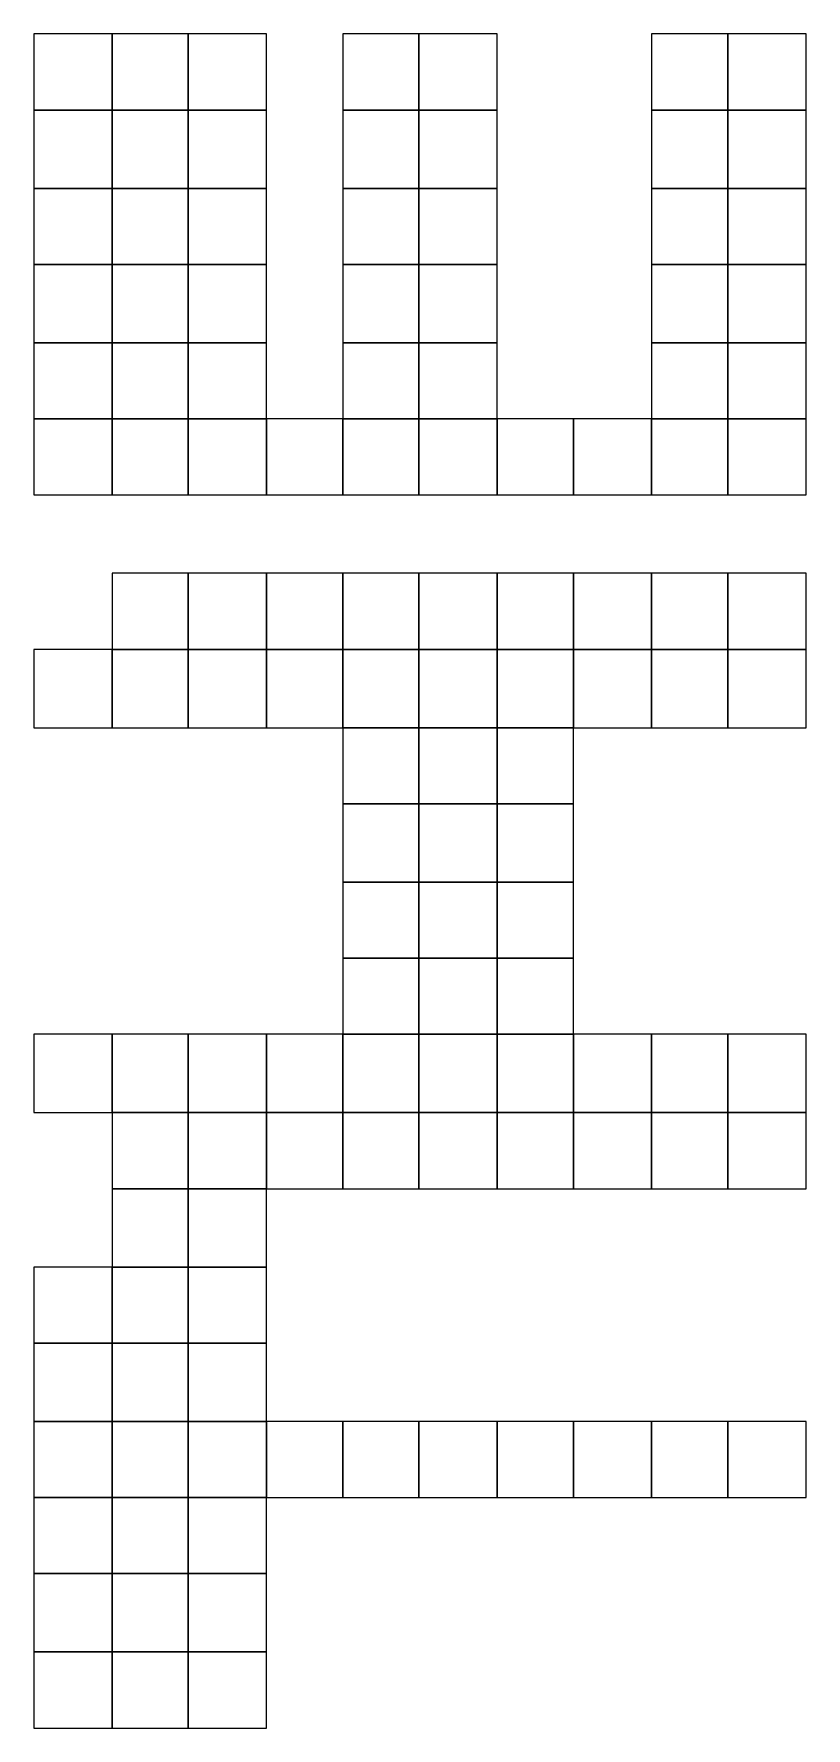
# Model space of a CAD drawing. Header units: millimetres. Extents: x -139 to 75, y -28 to 93.
# Drawn here: x -92.636 to -91.735, y 44.857 to 46.836 of the extents above; entities that cross this region are included whole.
import ezdxf

# ---------------------------------------------------------------- set-up
doc = ezdxf.new("R2010")
doc.units = ezdxf.units.MM
doc.header["$MEASUREMENT"] = 0
doc.layers.add('Layer 1', color=7, linetype='Continuous')

msp = doc.modelspace()

# ---------------------------------------------------------------- linework, layer by layer
at = {"layer": 'Layer 1', "color": 136, "lineweight": 0}
for points in [[(-92.6363, 46.7468), (-92.6363, 46.7468), (-92.6363, 46.8357), (-92.6363, 46.8357), (-92.6363, 46.8357), (-92.6363, 46.8357), (-92.5449, 46.8357), (-92.5449, 46.8357), (-92.5449, 46.8357), (-92.5449, 46.8357), (-92.5449, 46.7468), (-92.5449, 46.7468), (-92.5449, 46.7468), (-92.5449, 46.7468), (-92.6363, 46.7468), (-92.6363, 46.7468)], [(-92.5449, 46.7468), (-92.5449, 46.7468), (-92.5449, 46.8357), (-92.5449, 46.8357), (-92.5449, 46.8357), (-92.5449, 46.8357), (-92.456, 46.8357), (-92.456, 46.8357), (-92.456, 46.8357), (-92.456, 46.8357), (-92.456, 46.7468), (-92.456, 46.7468), (-92.456, 46.7468), (-92.456, 46.7468), (-92.5449, 46.7468), (-92.5449, 46.7468)], [(-92.456, 46.7468), (-92.456, 46.7468), (-92.456, 46.8357), (-92.456, 46.8357), (-92.456, 46.8357), (-92.456, 46.8357), (-92.3646, 46.8357), (-92.3646, 46.8357), (-92.3646, 46.8357), (-92.3646, 46.8357), (-92.3646, 46.7468), (-92.3646, 46.7468), (-92.3646, 46.7468), (-92.3646, 46.7468), (-92.456, 46.7468), (-92.456, 46.7468)], [(-92.2757, 46.7468), (-92.2757, 46.7468), (-92.2757, 46.8357), (-92.2757, 46.8357), (-92.2757, 46.8357), (-92.2757, 46.8357), (-92.1868, 46.8357), (-92.1868, 46.8357), (-92.1868, 46.8357), (-92.1868, 46.8357), (-92.1868, 46.7468), (-92.1868, 46.7468), (-92.1868, 46.7468), (-92.1868, 46.7468), (-92.2757, 46.7468), (-92.2757, 46.7468)], [(-92.1868, 46.7468), (-92.1868, 46.7468), (-92.1868, 46.8357), (-92.1868, 46.8357), (-92.1868, 46.8357), (-92.1868, 46.8357), (-92.0953, 46.8357), (-92.0953, 46.8357), (-92.0953, 46.8357), (-92.0953, 46.8357), (-92.0953, 46.7468), (-92.0953, 46.7468), (-92.0953, 46.7468), (-92.0953, 46.7468), (-92.1868, 46.7468), (-92.1868, 46.7468)], [(-91.915, 46.7468), (-91.915, 46.7468), (-91.915, 46.8357), (-91.915, 46.8357), (-91.915, 46.8357), (-91.915, 46.8357), (-91.8261, 46.8357), (-91.8261, 46.8357), (-91.8261, 46.8357), (-91.8261, 46.8357), (-91.8261, 46.7468), (-91.8261, 46.7468), (-91.8261, 46.7468), (-91.8261, 46.7468), (-91.915, 46.7468), (-91.915, 46.7468)], [(-91.8261, 46.7468), (-91.8261, 46.7468), (-91.8261, 46.8357), (-91.8261, 46.8357), (-91.8261, 46.8357), (-91.8261, 46.8357), (-91.7346, 46.8357), (-91.7346, 46.8357), (-91.7346, 46.8357), (-91.7346, 46.8357), (-91.7346, 46.7468), (-91.7346, 46.7468), (-91.7346, 46.7468), (-91.7346, 46.7468), (-91.8261, 46.7468), (-91.8261, 46.7468)], [(-92.6363, 46.6553), (-92.6363, 46.6553), (-92.6363, 46.7468), (-92.6363, 46.7468), (-92.6363, 46.7468), (-92.6363, 46.7468), (-92.5449, 46.7468), (-92.5449, 46.7468), (-92.5449, 46.7468), (-92.5449, 46.7468), (-92.5449, 46.6553), (-92.5449, 46.6553), (-92.5449, 46.6553), (-92.5449, 46.6553), (-92.6363, 46.6553), (-92.6363, 46.6553)], [(-92.5449, 46.6553), (-92.5449, 46.6553), (-92.5449, 46.7468), (-92.5449, 46.7468), (-92.5449, 46.7468), (-92.5449, 46.7468), (-92.456, 46.7468), (-92.456, 46.7468), (-92.456, 46.7468), (-92.456, 46.7468), (-92.456, 46.6553), (-92.456, 46.6553), (-92.456, 46.6553), (-92.456, 46.6553), (-92.5449, 46.6553), (-92.5449, 46.6553)], [(-92.456, 46.6553), (-92.456, 46.6553), (-92.456, 46.7468), (-92.456, 46.7468), (-92.456, 46.7468), (-92.456, 46.7468), (-92.3646, 46.7468), (-92.3646, 46.7468), (-92.3646, 46.7468), (-92.3646, 46.7468), (-92.3646, 46.6553), (-92.3646, 46.6553), (-92.3646, 46.6553), (-92.3646, 46.6553), (-92.456, 46.6553), (-92.456, 46.6553)], [(-92.2757, 46.6553), (-92.2757, 46.6553), (-92.2757, 46.7468), (-92.2757, 46.7468), (-92.2757, 46.7468), (-92.2757, 46.7468), (-92.1868, 46.7468), (-92.1868, 46.7468), (-92.1868, 46.7468), (-92.1868, 46.7468), (-92.1868, 46.6553), (-92.1868, 46.6553), (-92.1868, 46.6553), (-92.1868, 46.6553), (-92.2757, 46.6553), (-92.2757, 46.6553)], [(-92.1868, 46.6553), (-92.1868, 46.6553), (-92.1868, 46.7468), (-92.1868, 46.7468), (-92.1868, 46.7468), (-92.1868, 46.7468), (-92.0953, 46.7468), (-92.0953, 46.7468), (-92.0953, 46.7468), (-92.0953, 46.7468), (-92.0953, 46.6553), (-92.0953, 46.6553), (-92.0953, 46.6553), (-92.0953, 46.6553), (-92.1868, 46.6553), (-92.1868, 46.6553)], [(-91.915, 46.6553), (-91.915, 46.6553), (-91.915, 46.7468), (-91.915, 46.7468), (-91.915, 46.7468), (-91.915, 46.7468), (-91.8261, 46.7468), (-91.8261, 46.7468), (-91.8261, 46.7468), (-91.8261, 46.7468), (-91.8261, 46.6553), (-91.8261, 46.6553), (-91.8261, 46.6553), (-91.8261, 46.6553), (-91.915, 46.6553), (-91.915, 46.6553)], [(-91.8261, 46.6553), (-91.8261, 46.6553), (-91.8261, 46.7468), (-91.8261, 46.7468), (-91.8261, 46.7468), (-91.8261, 46.7468), (-91.7346, 46.7468), (-91.7346, 46.7468), (-91.7346, 46.7468), (-91.7346, 46.7468), (-91.7346, 46.6553), (-91.7346, 46.6553), (-91.7346, 46.6553), (-91.7346, 46.6553), (-91.8261, 46.6553), (-91.8261, 46.6553)], [(-92.6363, 46.5664), (-92.6363, 46.5664), (-92.6363, 46.6553), (-92.6363, 46.6553), (-92.6363, 46.6553), (-92.6363, 46.6553), (-92.5449, 46.6553), (-92.5449, 46.6553), (-92.5449, 46.6553), (-92.5449, 46.6553), (-92.5449, 46.5664), (-92.5449, 46.5664), (-92.5449, 46.5664), (-92.5449, 46.5664), (-92.6363, 46.5664), (-92.6363, 46.5664)], [(-92.5449, 46.5664), (-92.5449, 46.5664), (-92.5449, 46.6553), (-92.5449, 46.6553), (-92.5449, 46.6553), (-92.5449, 46.6553), (-92.456, 46.6553), (-92.456, 46.6553), (-92.456, 46.6553), (-92.456, 46.6553), (-92.456, 46.5664), (-92.456, 46.5664), (-92.456, 46.5664), (-92.456, 46.5664), (-92.5449, 46.5664), (-92.5449, 46.5664)], [(-92.456, 46.5664), (-92.456, 46.5664), (-92.456, 46.6553), (-92.456, 46.6553), (-92.456, 46.6553), (-92.456, 46.6553), (-92.3646, 46.6553), (-92.3646, 46.6553), (-92.3646, 46.6553), (-92.3646, 46.6553), (-92.3646, 46.5664), (-92.3646, 46.5664), (-92.3646, 46.5664), (-92.3646, 46.5664), (-92.456, 46.5664), (-92.456, 46.5664)], [(-92.2757, 46.5664), (-92.2757, 46.5664), (-92.2757, 46.6553), (-92.2757, 46.6553), (-92.2757, 46.6553), (-92.2757, 46.6553), (-92.1868, 46.6553), (-92.1868, 46.6553), (-92.1868, 46.6553), (-92.1868, 46.6553), (-92.1868, 46.5664), (-92.1868, 46.5664), (-92.1868, 46.5664), (-92.1868, 46.5664), (-92.2757, 46.5664), (-92.2757, 46.5664)], [(-92.1868, 46.5664), (-92.1868, 46.5664), (-92.1868, 46.6553), (-92.1868, 46.6553), (-92.1868, 46.6553), (-92.1868, 46.6553), (-92.0953, 46.6553), (-92.0953, 46.6553), (-92.0953, 46.6553), (-92.0953, 46.6553), (-92.0953, 46.5664), (-92.0953, 46.5664), (-92.0953, 46.5664), (-92.0953, 46.5664), (-92.1868, 46.5664), (-92.1868, 46.5664)], [(-91.915, 46.5664), (-91.915, 46.5664), (-91.915, 46.6553), (-91.915, 46.6553), (-91.915, 46.6553), (-91.915, 46.6553), (-91.8261, 46.6553), (-91.8261, 46.6553), (-91.8261, 46.6553), (-91.8261, 46.6553), (-91.8261, 46.5664), (-91.8261, 46.5664), (-91.8261, 46.5664), (-91.8261, 46.5664), (-91.915, 46.5664), (-91.915, 46.5664)], [(-91.8261, 46.5664), (-91.8261, 46.5664), (-91.8261, 46.6553), (-91.8261, 46.6553), (-91.8261, 46.6553), (-91.8261, 46.6553), (-91.7346, 46.6553), (-91.7346, 46.6553), (-91.7346, 46.6553), (-91.7346, 46.6553), (-91.7346, 46.5664), (-91.7346, 46.5664), (-91.7346, 46.5664), (-91.7346, 46.5664), (-91.8261, 46.5664), (-91.8261, 46.5664)], [(-92.6363, 46.475), (-92.6363, 46.475), (-92.6363, 46.5664), (-92.6363, 46.5664), (-92.6363, 46.5664), (-92.6363, 46.5664), (-92.5449, 46.5664), (-92.5449, 46.5664), (-92.5449, 46.5664), (-92.5449, 46.5664), (-92.5449, 46.475), (-92.5449, 46.475), (-92.5449, 46.475), (-92.5449, 46.475), (-92.6363, 46.475), (-92.6363, 46.475)], [(-92.5449, 46.475), (-92.5449, 46.475), (-92.5449, 46.5664), (-92.5449, 46.5664), (-92.5449, 46.5664), (-92.5449, 46.5664), (-92.456, 46.5664), (-92.456, 46.5664), (-92.456, 46.5664), (-92.456, 46.5664), (-92.456, 46.475), (-92.456, 46.475), (-92.456, 46.475), (-92.456, 46.475), (-92.5449, 46.475), (-92.5449, 46.475)], [(-92.456, 46.475), (-92.456, 46.475), (-92.456, 46.5664), (-92.456, 46.5664), (-92.456, 46.5664), (-92.456, 46.5664), (-92.3646, 46.5664), (-92.3646, 46.5664), (-92.3646, 46.5664), (-92.3646, 46.5664), (-92.3646, 46.475), (-92.3646, 46.475), (-92.3646, 46.475), (-92.3646, 46.475), (-92.456, 46.475), (-92.456, 46.475)], [(-92.2757, 46.475), (-92.2757, 46.475), (-92.2757, 46.5664), (-92.2757, 46.5664), (-92.2757, 46.5664), (-92.2757, 46.5664), (-92.1868, 46.5664), (-92.1868, 46.5664), (-92.1868, 46.5664), (-92.1868, 46.5664), (-92.1868, 46.475), (-92.1868, 46.475), (-92.1868, 46.475), (-92.1868, 46.475), (-92.2757, 46.475), (-92.2757, 46.475)], [(-92.1868, 46.475), (-92.1868, 46.475), (-92.1868, 46.5664), (-92.1868, 46.5664), (-92.1868, 46.5664), (-92.1868, 46.5664), (-92.0953, 46.5664), (-92.0953, 46.5664), (-92.0953, 46.5664), (-92.0953, 46.5664), (-92.0953, 46.475), (-92.0953, 46.475), (-92.0953, 46.475), (-92.0953, 46.475), (-92.1868, 46.475), (-92.1868, 46.475)], [(-91.915, 46.475), (-91.915, 46.475), (-91.915, 46.5664), (-91.915, 46.5664), (-91.915, 46.5664), (-91.915, 46.5664), (-91.8261, 46.5664), (-91.8261, 46.5664), (-91.8261, 46.5664), (-91.8261, 46.5664), (-91.8261, 46.475), (-91.8261, 46.475), (-91.8261, 46.475), (-91.8261, 46.475), (-91.915, 46.475), (-91.915, 46.475)], [(-91.8261, 46.475), (-91.8261, 46.475), (-91.8261, 46.5664), (-91.8261, 46.5664), (-91.8261, 46.5664), (-91.8261, 46.5664), (-91.7346, 46.5664), (-91.7346, 46.5664), (-91.7346, 46.5664), (-91.7346, 46.5664), (-91.7346, 46.475), (-91.7346, 46.475), (-91.7346, 46.475), (-91.7346, 46.475), (-91.8261, 46.475), (-91.8261, 46.475)], [(-92.6363, 46.3861), (-92.6363, 46.3861), (-92.6363, 46.475), (-92.6363, 46.475), (-92.6363, 46.475), (-92.6363, 46.475), (-92.5449, 46.475), (-92.5449, 46.475), (-92.5449, 46.475), (-92.5449, 46.475), (-92.5449, 46.3861), (-92.5449, 46.3861), (-92.5449, 46.3861), (-92.5449, 46.3861), (-92.6363, 46.3861), (-92.6363, 46.3861)], [(-92.5449, 46.3861), (-92.5449, 46.3861), (-92.5449, 46.475), (-92.5449, 46.475), (-92.5449, 46.475), (-92.5449, 46.475), (-92.456, 46.475), (-92.456, 46.475), (-92.456, 46.475), (-92.456, 46.475), (-92.456, 46.3861), (-92.456, 46.3861), (-92.456, 46.3861), (-92.456, 46.3861), (-92.5449, 46.3861), (-92.5449, 46.3861)], [(-92.456, 46.3861), (-92.456, 46.3861), (-92.456, 46.475), (-92.456, 46.475), (-92.456, 46.475), (-92.456, 46.475), (-92.3646, 46.475), (-92.3646, 46.475), (-92.3646, 46.475), (-92.3646, 46.475), (-92.3646, 46.3861), (-92.3646, 46.3861), (-92.3646, 46.3861), (-92.3646, 46.3861), (-92.456, 46.3861), (-92.456, 46.3861)], [(-92.2757, 46.3861), (-92.2757, 46.3861), (-92.2757, 46.475), (-92.2757, 46.475), (-92.2757, 46.475), (-92.2757, 46.475), (-92.1868, 46.475), (-92.1868, 46.475), (-92.1868, 46.475), (-92.1868, 46.475), (-92.1868, 46.3861), (-92.1868, 46.3861), (-92.1868, 46.3861), (-92.1868, 46.3861), (-92.2757, 46.3861), (-92.2757, 46.3861)], [(-92.1868, 46.3861), (-92.1868, 46.3861), (-92.1868, 46.475), (-92.1868, 46.475), (-92.1868, 46.475), (-92.1868, 46.475), (-92.0953, 46.475), (-92.0953, 46.475), (-92.0953, 46.475), (-92.0953, 46.475), (-92.0953, 46.3861), (-92.0953, 46.3861), (-92.0953, 46.3861), (-92.0953, 46.3861), (-92.1868, 46.3861), (-92.1868, 46.3861)], [(-91.915, 46.3861), (-91.915, 46.3861), (-91.915, 46.475), (-91.915, 46.475), (-91.915, 46.475), (-91.915, 46.475), (-91.8261, 46.475), (-91.8261, 46.475), (-91.8261, 46.475), (-91.8261, 46.475), (-91.8261, 46.3861), (-91.8261, 46.3861), (-91.8261, 46.3861), (-91.8261, 46.3861), (-91.915, 46.3861), (-91.915, 46.3861)], [(-91.8261, 46.3861), (-91.8261, 46.3861), (-91.8261, 46.475), (-91.8261, 46.475), (-91.8261, 46.475), (-91.8261, 46.475), (-91.7346, 46.475), (-91.7346, 46.475), (-91.7346, 46.475), (-91.7346, 46.475), (-91.7346, 46.3861), (-91.7346, 46.3861), (-91.7346, 46.3861), (-91.7346, 46.3861), (-91.8261, 46.3861), (-91.8261, 46.3861)], [(-92.6363, 46.2972), (-92.6363, 46.2972), (-92.6363, 46.3861), (-92.6363, 46.3861), (-92.6363, 46.3861), (-92.6363, 46.3861), (-92.5449, 46.3861), (-92.5449, 46.3861), (-92.5449, 46.3861), (-92.5449, 46.3861), (-92.5449, 46.2972), (-92.5449, 46.2972), (-92.5449, 46.2972), (-92.5449, 46.2972), (-92.6363, 46.2972), (-92.6363, 46.2972)], [(-92.5449, 46.2972), (-92.5449, 46.2972), (-92.5449, 46.3861), (-92.5449, 46.3861), (-92.5449, 46.3861), (-92.5449, 46.3861), (-92.456, 46.3861), (-92.456, 46.3861), (-92.456, 46.3861), (-92.456, 46.3861), (-92.456, 46.2972), (-92.456, 46.2972), (-92.456, 46.2972), (-92.456, 46.2972), (-92.5449, 46.2972), (-92.5449, 46.2972)], [(-92.456, 46.2972), (-92.456, 46.2972), (-92.456, 46.3861), (-92.456, 46.3861), (-92.456, 46.3861), (-92.456, 46.3861), (-92.3646, 46.3861), (-92.3646, 46.3861), (-92.3646, 46.3861), (-92.3646, 46.3861), (-92.3646, 46.2972), (-92.3646, 46.2972), (-92.3646, 46.2972), (-92.3646, 46.2972), (-92.456, 46.2972), (-92.456, 46.2972)], [(-92.3646, 46.2972), (-92.3646, 46.2972), (-92.3646, 46.3861), (-92.3646, 46.3861), (-92.3646, 46.3861), (-92.3646, 46.3861), (-92.2757, 46.3861), (-92.2757, 46.3861), (-92.2757, 46.3861), (-92.2757, 46.3861), (-92.2757, 46.2972), (-92.2757, 46.2972), (-92.2757, 46.2972), (-92.2757, 46.2972), (-92.3646, 46.2972), (-92.3646, 46.2972)], [(-92.2757, 46.2972), (-92.2757, 46.2972), (-92.2757, 46.3861), (-92.2757, 46.3861), (-92.2757, 46.3861), (-92.2757, 46.3861), (-92.1868, 46.3861), (-92.1868, 46.3861), (-92.1868, 46.3861), (-92.1868, 46.3861), (-92.1868, 46.2972), (-92.1868, 46.2972), (-92.1868, 46.2972), (-92.1868, 46.2972), (-92.2757, 46.2972), (-92.2757, 46.2972)], [(-92.1868, 46.2972), (-92.1868, 46.2972), (-92.1868, 46.3861), (-92.1868, 46.3861), (-92.1868, 46.3861), (-92.1868, 46.3861), (-92.0953, 46.3861), (-92.0953, 46.3861), (-92.0953, 46.3861), (-92.0953, 46.3861), (-92.0953, 46.2972), (-92.0953, 46.2972), (-92.0953, 46.2972), (-92.0953, 46.2972), (-92.1868, 46.2972), (-92.1868, 46.2972)], [(-92.0953, 46.2972), (-92.0953, 46.2972), (-92.0953, 46.3861), (-92.0953, 46.3861), (-92.0953, 46.3861), (-92.0953, 46.3861), (-92.0064, 46.3861), (-92.0064, 46.3861), (-92.0064, 46.3861), (-92.0064, 46.3861), (-92.0064, 46.2972), (-92.0064, 46.2972), (-92.0064, 46.2972), (-92.0064, 46.2972), (-92.0953, 46.2972), (-92.0953, 46.2972)], [(-92.0064, 46.2972), (-92.0064, 46.2972), (-92.0064, 46.3861), (-92.0064, 46.3861), (-92.0064, 46.3861), (-92.0064, 46.3861), (-91.915, 46.3861), (-91.915, 46.3861), (-91.915, 46.3861), (-91.915, 46.3861), (-91.915, 46.2972), (-91.915, 46.2972), (-91.915, 46.2972), (-91.915, 46.2972), (-92.0064, 46.2972), (-92.0064, 46.2972)], [(-91.915, 46.2972), (-91.915, 46.2972), (-91.915, 46.3861), (-91.915, 46.3861), (-91.915, 46.3861), (-91.915, 46.3861), (-91.8261, 46.3861), (-91.8261, 46.3861), (-91.8261, 46.3861), (-91.8261, 46.3861), (-91.8261, 46.2972), (-91.8261, 46.2972), (-91.8261, 46.2972), (-91.8261, 46.2972), (-91.915, 46.2972), (-91.915, 46.2972)], [(-91.8261, 46.2972), (-91.8261, 46.2972), (-91.8261, 46.3861), (-91.8261, 46.3861), (-91.8261, 46.3861), (-91.8261, 46.3861), (-91.7346, 46.3861), (-91.7346, 46.3861), (-91.7346, 46.3861), (-91.7346, 46.3861), (-91.7346, 46.2972), (-91.7346, 46.2972), (-91.7346, 46.2972), (-91.7346, 46.2972), (-91.8261, 46.2972), (-91.8261, 46.2972)], [(-92.5449, 46.1169), (-92.5449, 46.1169), (-92.5449, 46.2058), (-92.5449, 46.2058), (-92.5449, 46.2058), (-92.5449, 46.2058), (-92.456, 46.2058), (-92.456, 46.2058), (-92.456, 46.2058), (-92.456, 46.2058), (-92.456, 46.1169), (-92.456, 46.1169), (-92.456, 46.1169), (-92.456, 46.1169), (-92.5449, 46.1169), (-92.5449, 46.1169)], [(-92.456, 46.1169), (-92.456, 46.1169), (-92.456, 46.2058), (-92.456, 46.2058), (-92.456, 46.2058), (-92.456, 46.2058), (-92.3646, 46.2058), (-92.3646, 46.2058), (-92.3646, 46.2058), (-92.3646, 46.2058), (-92.3646, 46.1169), (-92.3646, 46.1169), (-92.3646, 46.1169), (-92.3646, 46.1169), (-92.456, 46.1169), (-92.456, 46.1169)], [(-92.3646, 46.1169), (-92.3646, 46.1169), (-92.3646, 46.2058), (-92.3646, 46.2058), (-92.3646, 46.2058), (-92.3646, 46.2058), (-92.2757, 46.2058), (-92.2757, 46.2058), (-92.2757, 46.2058), (-92.2757, 46.2058), (-92.2757, 46.1169), (-92.2757, 46.1169), (-92.2757, 46.1169), (-92.2757, 46.1169), (-92.3646, 46.1169), (-92.3646, 46.1169)], [(-92.2757, 46.1169), (-92.2757, 46.1169), (-92.2757, 46.2058), (-92.2757, 46.2058), (-92.2757, 46.2058), (-92.2757, 46.2058), (-92.1868, 46.2058), (-92.1868, 46.2058), (-92.1868, 46.2058), (-92.1868, 46.2058), (-92.1868, 46.1169), (-92.1868, 46.1169), (-92.1868, 46.1169), (-92.1868, 46.1169), (-92.2757, 46.1169), (-92.2757, 46.1169)], [(-92.1868, 46.1169), (-92.1868, 46.1169), (-92.1868, 46.2058), (-92.1868, 46.2058), (-92.1868, 46.2058), (-92.1868, 46.2058), (-92.0953, 46.2058), (-92.0953, 46.2058), (-92.0953, 46.2058), (-92.0953, 46.2058), (-92.0953, 46.1169), (-92.0953, 46.1169), (-92.0953, 46.1169), (-92.0953, 46.1169), (-92.1868, 46.1169), (-92.1868, 46.1169)], [(-92.0953, 46.1169), (-92.0953, 46.1169), (-92.0953, 46.2058), (-92.0953, 46.2058), (-92.0953, 46.2058), (-92.0953, 46.2058), (-92.0064, 46.2058), (-92.0064, 46.2058), (-92.0064, 46.2058), (-92.0064, 46.2058), (-92.0064, 46.1169), (-92.0064, 46.1169), (-92.0064, 46.1169), (-92.0064, 46.1169), (-92.0953, 46.1169), (-92.0953, 46.1169)], [(-92.0064, 46.1169), (-92.0064, 46.1169), (-92.0064, 46.2058), (-92.0064, 46.2058), (-92.0064, 46.2058), (-92.0064, 46.2058), (-91.915, 46.2058), (-91.915, 46.2058), (-91.915, 46.2058), (-91.915, 46.2058), (-91.915, 46.1169), (-91.915, 46.1169), (-91.915, 46.1169), (-91.915, 46.1169), (-92.0064, 46.1169), (-92.0064, 46.1169)], [(-91.915, 46.1169), (-91.915, 46.1169), (-91.915, 46.2058), (-91.915, 46.2058), (-91.915, 46.2058), (-91.915, 46.2058), (-91.8261, 46.2058), (-91.8261, 46.2058), (-91.8261, 46.2058), (-91.8261, 46.2058), (-91.8261, 46.1169), (-91.8261, 46.1169), (-91.8261, 46.1169), (-91.8261, 46.1169), (-91.915, 46.1169), (-91.915, 46.1169)], [(-91.8261, 46.1169), (-91.8261, 46.1169), (-91.8261, 46.2058), (-91.8261, 46.2058), (-91.8261, 46.2058), (-91.8261, 46.2058), (-91.7346, 46.2058), (-91.7346, 46.2058), (-91.7346, 46.2058), (-91.7346, 46.2058), (-91.7346, 46.1169), (-91.7346, 46.1169), (-91.7346, 46.1169), (-91.7346, 46.1169), (-91.8261, 46.1169), (-91.8261, 46.1169)], [(-92.6363, 46.0254), (-92.6363, 46.0254), (-92.6363, 46.1169), (-92.6363, 46.1169), (-92.6363, 46.1169), (-92.6363, 46.1169), (-92.5449, 46.1169), (-92.5449, 46.1169), (-92.5449, 46.1169), (-92.5449, 46.1169), (-92.5449, 46.0254), (-92.5449, 46.0254), (-92.5449, 46.0254), (-92.5449, 46.0254), (-92.6363, 46.0254), (-92.6363, 46.0254)], [(-92.5449, 46.0254), (-92.5449, 46.0254), (-92.5449, 46.1169), (-92.5449, 46.1169), (-92.5449, 46.1169), (-92.5449, 46.1169), (-92.456, 46.1169), (-92.456, 46.1169), (-92.456, 46.1169), (-92.456, 46.1169), (-92.456, 46.0254), (-92.456, 46.0254), (-92.456, 46.0254), (-92.456, 46.0254), (-92.5449, 46.0254), (-92.5449, 46.0254)], [(-92.456, 46.0254), (-92.456, 46.0254), (-92.456, 46.1169), (-92.456, 46.1169), (-92.456, 46.1169), (-92.456, 46.1169), (-92.3646, 46.1169), (-92.3646, 46.1169), (-92.3646, 46.1169), (-92.3646, 46.1169), (-92.3646, 46.0254), (-92.3646, 46.0254), (-92.3646, 46.0254), (-92.3646, 46.0254), (-92.456, 46.0254), (-92.456, 46.0254)], [(-92.3646, 46.0254), (-92.3646, 46.0254), (-92.3646, 46.1169), (-92.3646, 46.1169), (-92.3646, 46.1169), (-92.3646, 46.1169), (-92.2757, 46.1169), (-92.2757, 46.1169), (-92.2757, 46.1169), (-92.2757, 46.1169), (-92.2757, 46.0254), (-92.2757, 46.0254), (-92.2757, 46.0254), (-92.2757, 46.0254), (-92.3646, 46.0254), (-92.3646, 46.0254)], [(-92.2757, 46.0254), (-92.2757, 46.0254), (-92.2757, 46.1169), (-92.2757, 46.1169), (-92.2757, 46.1169), (-92.2757, 46.1169), (-92.1868, 46.1169), (-92.1868, 46.1169), (-92.1868, 46.1169), (-92.1868, 46.1169), (-92.1868, 46.0254), (-92.1868, 46.0254), (-92.1868, 46.0254), (-92.1868, 46.0254), (-92.2757, 46.0254), (-92.2757, 46.0254)], [(-92.1868, 46.0254), (-92.1868, 46.0254), (-92.1868, 46.1169), (-92.1868, 46.1169), (-92.1868, 46.1169), (-92.1868, 46.1169), (-92.0953, 46.1169), (-92.0953, 46.1169), (-92.0953, 46.1169), (-92.0953, 46.1169), (-92.0953, 46.0254), (-92.0953, 46.0254), (-92.0953, 46.0254), (-92.0953, 46.0254), (-92.1868, 46.0254), (-92.1868, 46.0254)], [(-92.0953, 46.0254), (-92.0953, 46.0254), (-92.0953, 46.1169), (-92.0953, 46.1169), (-92.0953, 46.1169), (-92.0953, 46.1169), (-92.0064, 46.1169), (-92.0064, 46.1169), (-92.0064, 46.1169), (-92.0064, 46.1169), (-92.0064, 46.0254), (-92.0064, 46.0254), (-92.0064, 46.0254), (-92.0064, 46.0254), (-92.0953, 46.0254), (-92.0953, 46.0254)], [(-92.0064, 46.0254), (-92.0064, 46.0254), (-92.0064, 46.1169), (-92.0064, 46.1169), (-92.0064, 46.1169), (-92.0064, 46.1169), (-91.915, 46.1169), (-91.915, 46.1169), (-91.915, 46.1169), (-91.915, 46.1169), (-91.915, 46.0254), (-91.915, 46.0254), (-91.915, 46.0254), (-91.915, 46.0254), (-92.0064, 46.0254), (-92.0064, 46.0254)], [(-91.915, 46.0254), (-91.915, 46.0254), (-91.915, 46.1169), (-91.915, 46.1169), (-91.915, 46.1169), (-91.915, 46.1169), (-91.8261, 46.1169), (-91.8261, 46.1169), (-91.8261, 46.1169), (-91.8261, 46.1169), (-91.8261, 46.0254), (-91.8261, 46.0254), (-91.8261, 46.0254), (-91.8261, 46.0254), (-91.915, 46.0254), (-91.915, 46.0254)], [(-91.8261, 46.0254), (-91.8261, 46.0254), (-91.8261, 46.1169), (-91.8261, 46.1169), (-91.8261, 46.1169), (-91.8261, 46.1169), (-91.7346, 46.1169), (-91.7346, 46.1169), (-91.7346, 46.1169), (-91.7346, 46.1169), (-91.7346, 46.0254), (-91.7346, 46.0254), (-91.7346, 46.0254), (-91.7346, 46.0254), (-91.8261, 46.0254), (-91.8261, 46.0254)], [(-92.2757, 45.9365), (-92.2757, 45.9365), (-92.2757, 46.0254), (-92.2757, 46.0254), (-92.2757, 46.0254), (-92.2757, 46.0254), (-92.1868, 46.0254), (-92.1868, 46.0254), (-92.1868, 46.0254), (-92.1868, 46.0254), (-92.1868, 45.9365), (-92.1868, 45.9365), (-92.1868, 45.9365), (-92.1868, 45.9365), (-92.2757, 45.9365), (-92.2757, 45.9365)], [(-92.1868, 45.9365), (-92.1868, 45.9365), (-92.1868, 46.0254), (-92.1868, 46.0254), (-92.1868, 46.0254), (-92.1868, 46.0254), (-92.0953, 46.0254), (-92.0953, 46.0254), (-92.0953, 46.0254), (-92.0953, 46.0254), (-92.0953, 45.9365), (-92.0953, 45.9365), (-92.0953, 45.9365), (-92.0953, 45.9365), (-92.1868, 45.9365), (-92.1868, 45.9365)], [(-92.0953, 45.9365), (-92.0953, 45.9365), (-92.0953, 46.0254), (-92.0953, 46.0254), (-92.0953, 46.0254), (-92.0953, 46.0254), (-92.0064, 46.0254), (-92.0064, 46.0254), (-92.0064, 46.0254), (-92.0064, 46.0254), (-92.0064, 45.9365), (-92.0064, 45.9365), (-92.0064, 45.9365), (-92.0064, 45.9365), (-92.0953, 45.9365), (-92.0953, 45.9365)], [(-92.2757, 45.8451), (-92.2757, 45.8451), (-92.2757, 45.9365), (-92.2757, 45.9365), (-92.2757, 45.9365), (-92.2757, 45.9365), (-92.1868, 45.9365), (-92.1868, 45.9365), (-92.1868, 45.9365), (-92.1868, 45.9365), (-92.1868, 45.8451), (-92.1868, 45.8451), (-92.1868, 45.8451), (-92.1868, 45.8451), (-92.2757, 45.8451), (-92.2757, 45.8451)], [(-92.1868, 45.8451), (-92.1868, 45.8451), (-92.1868, 45.9365), (-92.1868, 45.9365), (-92.1868, 45.9365), (-92.1868, 45.9365), (-92.0953, 45.9365), (-92.0953, 45.9365), (-92.0953, 45.9365), (-92.0953, 45.9365), (-92.0953, 45.8451), (-92.0953, 45.8451), (-92.0953, 45.8451), (-92.0953, 45.8451), (-92.1868, 45.8451), (-92.1868, 45.8451)], [(-92.0953, 45.8451), (-92.0953, 45.8451), (-92.0953, 45.9365), (-92.0953, 45.9365), (-92.0953, 45.9365), (-92.0953, 45.9365), (-92.0064, 45.9365), (-92.0064, 45.9365), (-92.0064, 45.9365), (-92.0064, 45.9365), (-92.0064, 45.8451), (-92.0064, 45.8451), (-92.0064, 45.8451), (-92.0064, 45.8451), (-92.0953, 45.8451), (-92.0953, 45.8451)], [(-92.2757, 45.7562), (-92.2757, 45.7562), (-92.2757, 45.8451), (-92.2757, 45.8451), (-92.2757, 45.8451), (-92.2757, 45.8451), (-92.1868, 45.8451), (-92.1868, 45.8451), (-92.1868, 45.8451), (-92.1868, 45.8451), (-92.1868, 45.7562), (-92.1868, 45.7562), (-92.1868, 45.7562), (-92.1868, 45.7562), (-92.2757, 45.7562), (-92.2757, 45.7562)], [(-92.1868, 45.7562), (-92.1868, 45.7562), (-92.1868, 45.8451), (-92.1868, 45.8451), (-92.1868, 45.8451), (-92.1868, 45.8451), (-92.0953, 45.8451), (-92.0953, 45.8451), (-92.0953, 45.8451), (-92.0953, 45.8451), (-92.0953, 45.7562), (-92.0953, 45.7562), (-92.0953, 45.7562), (-92.0953, 45.7562), (-92.1868, 45.7562), (-92.1868, 45.7562)], [(-92.0953, 45.7562), (-92.0953, 45.7562), (-92.0953, 45.8451), (-92.0953, 45.8451), (-92.0953, 45.8451), (-92.0953, 45.8451), (-92.0064, 45.8451), (-92.0064, 45.8451), (-92.0064, 45.8451), (-92.0064, 45.8451), (-92.0064, 45.7562), (-92.0064, 45.7562), (-92.0064, 45.7562), (-92.0064, 45.7562), (-92.0953, 45.7562), (-92.0953, 45.7562)], [(-92.2757, 45.6673), (-92.2757, 45.6673), (-92.2757, 45.7562), (-92.2757, 45.7562), (-92.2757, 45.7562), (-92.2757, 45.7562), (-92.1868, 45.7562), (-92.1868, 45.7562), (-92.1868, 45.7562), (-92.1868, 45.7562), (-92.1868, 45.6673), (-92.1868, 45.6673), (-92.1868, 45.6673), (-92.1868, 45.6673), (-92.2757, 45.6673), (-92.2757, 45.6673)], [(-92.1868, 45.6673), (-92.1868, 45.6673), (-92.1868, 45.7562), (-92.1868, 45.7562), (-92.1868, 45.7562), (-92.1868, 45.7562), (-92.0953, 45.7562), (-92.0953, 45.7562), (-92.0953, 45.7562), (-92.0953, 45.7562), (-92.0953, 45.6673), (-92.0953, 45.6673), (-92.0953, 45.6673), (-92.0953, 45.6673), (-92.1868, 45.6673), (-92.1868, 45.6673)], [(-92.0953, 45.6673), (-92.0953, 45.6673), (-92.0953, 45.7562), (-92.0953, 45.7562), (-92.0953, 45.7562), (-92.0953, 45.7562), (-92.0064, 45.7562), (-92.0064, 45.7562), (-92.0064, 45.7562), (-92.0064, 45.7562), (-92.0064, 45.6673), (-92.0064, 45.6673), (-92.0064, 45.6673), (-92.0064, 45.6673), (-92.0953, 45.6673), (-92.0953, 45.6673)], [(-92.6363, 45.5758), (-92.6363, 45.5758), (-92.6363, 45.6673), (-92.6363, 45.6673), (-92.6363, 45.6673), (-92.6363, 45.6673), (-92.5449, 45.6673), (-92.5449, 45.6673), (-92.5449, 45.6673), (-92.5449, 45.6673), (-92.5449, 45.5758), (-92.5449, 45.5758), (-92.5449, 45.5758), (-92.5449, 45.5758), (-92.6363, 45.5758), (-92.6363, 45.5758)], [(-92.5449, 45.5758), (-92.5449, 45.5758), (-92.5449, 45.6673), (-92.5449, 45.6673), (-92.5449, 45.6673), (-92.5449, 45.6673), (-92.456, 45.6673), (-92.456, 45.6673), (-92.456, 45.6673), (-92.456, 45.6673), (-92.456, 45.5758), (-92.456, 45.5758), (-92.456, 45.5758), (-92.456, 45.5758), (-92.5449, 45.5758), (-92.5449, 45.5758)], [(-92.456, 45.5758), (-92.456, 45.5758), (-92.456, 45.6673), (-92.456, 45.6673), (-92.456, 45.6673), (-92.456, 45.6673), (-92.3646, 45.6673), (-92.3646, 45.6673), (-92.3646, 45.6673), (-92.3646, 45.6673), (-92.3646, 45.5758), (-92.3646, 45.5758), (-92.3646, 45.5758), (-92.3646, 45.5758), (-92.456, 45.5758), (-92.456, 45.5758)], [(-92.3646, 45.5758), (-92.3646, 45.5758), (-92.3646, 45.6673), (-92.3646, 45.6673), (-92.3646, 45.6673), (-92.3646, 45.6673), (-92.2757, 45.6673), (-92.2757, 45.6673), (-92.2757, 45.6673), (-92.2757, 45.6673), (-92.2757, 45.5758), (-92.2757, 45.5758), (-92.2757, 45.5758), (-92.2757, 45.5758), (-92.3646, 45.5758), (-92.3646, 45.5758)], [(-92.2757, 45.5758), (-92.2757, 45.5758), (-92.2757, 45.6673), (-92.2757, 45.6673), (-92.2757, 45.6673), (-92.2757, 45.6673), (-92.1868, 45.6673), (-92.1868, 45.6673), (-92.1868, 45.6673), (-92.1868, 45.6673), (-92.1868, 45.5758), (-92.1868, 45.5758), (-92.1868, 45.5758), (-92.1868, 45.5758), (-92.2757, 45.5758), (-92.2757, 45.5758)], [(-92.1868, 45.5758), (-92.1868, 45.5758), (-92.1868, 45.6673), (-92.1868, 45.6673), (-92.1868, 45.6673), (-92.1868, 45.6673), (-92.0953, 45.6673), (-92.0953, 45.6673), (-92.0953, 45.6673), (-92.0953, 45.6673), (-92.0953, 45.5758), (-92.0953, 45.5758), (-92.0953, 45.5758), (-92.0953, 45.5758), (-92.1868, 45.5758), (-92.1868, 45.5758)], [(-92.0953, 45.5758), (-92.0953, 45.5758), (-92.0953, 45.6673), (-92.0953, 45.6673), (-92.0953, 45.6673), (-92.0953, 45.6673), (-92.0064, 45.6673), (-92.0064, 45.6673), (-92.0064, 45.6673), (-92.0064, 45.6673), (-92.0064, 45.5758), (-92.0064, 45.5758), (-92.0064, 45.5758), (-92.0064, 45.5758), (-92.0953, 45.5758), (-92.0953, 45.5758)], [(-92.0064, 45.5758), (-92.0064, 45.5758), (-92.0064, 45.6673), (-92.0064, 45.6673), (-92.0064, 45.6673), (-92.0064, 45.6673), (-91.915, 45.6673), (-91.915, 45.6673), (-91.915, 45.6673), (-91.915, 45.6673), (-91.915, 45.5758), (-91.915, 45.5758), (-91.915, 45.5758), (-91.915, 45.5758), (-92.0064, 45.5758), (-92.0064, 45.5758)], [(-91.915, 45.5758), (-91.915, 45.5758), (-91.915, 45.6673), (-91.915, 45.6673), (-91.915, 45.6673), (-91.915, 45.6673), (-91.8261, 45.6673), (-91.8261, 45.6673), (-91.8261, 45.6673), (-91.8261, 45.6673), (-91.8261, 45.5758), (-91.8261, 45.5758), (-91.8261, 45.5758), (-91.8261, 45.5758), (-91.915, 45.5758), (-91.915, 45.5758)], [(-91.8261, 45.5758), (-91.8261, 45.5758), (-91.8261, 45.6673), (-91.8261, 45.6673), (-91.8261, 45.6673), (-91.8261, 45.6673), (-91.7346, 45.6673), (-91.7346, 45.6673), (-91.7346, 45.6673), (-91.7346, 45.6673), (-91.7346, 45.5758), (-91.7346, 45.5758), (-91.7346, 45.5758), (-91.7346, 45.5758), (-91.8261, 45.5758), (-91.8261, 45.5758)], [(-92.5449, 45.4869), (-92.5449, 45.4869), (-92.5449, 45.5758), (-92.5449, 45.5758), (-92.5449, 45.5758), (-92.5449, 45.5758), (-92.456, 45.5758), (-92.456, 45.5758), (-92.456, 45.5758), (-92.456, 45.5758), (-92.456, 45.4869), (-92.456, 45.4869), (-92.456, 45.4869), (-92.456, 45.4869), (-92.5449, 45.4869), (-92.5449, 45.4869)], [(-92.456, 45.4869), (-92.456, 45.4869), (-92.456, 45.5758), (-92.456, 45.5758), (-92.456, 45.5758), (-92.456, 45.5758), (-92.3646, 45.5758), (-92.3646, 45.5758), (-92.3646, 45.5758), (-92.3646, 45.5758), (-92.3646, 45.4869), (-92.3646, 45.4869), (-92.3646, 45.4869), (-92.3646, 45.4869), (-92.456, 45.4869), (-92.456, 45.4869)], [(-92.3646, 45.4869), (-92.3646, 45.4869), (-92.3646, 45.5758), (-92.3646, 45.5758), (-92.3646, 45.5758), (-92.3646, 45.5758), (-92.2757, 45.5758), (-92.2757, 45.5758), (-92.2757, 45.5758), (-92.2757, 45.5758), (-92.2757, 45.4869), (-92.2757, 45.4869), (-92.2757, 45.4869), (-92.2757, 45.4869), (-92.3646, 45.4869), (-92.3646, 45.4869)], [(-92.2757, 45.4869), (-92.2757, 45.4869), (-92.2757, 45.5758), (-92.2757, 45.5758), (-92.2757, 45.5758), (-92.2757, 45.5758), (-92.1868, 45.5758), (-92.1868, 45.5758), (-92.1868, 45.5758), (-92.1868, 45.5758), (-92.1868, 45.4869), (-92.1868, 45.4869), (-92.1868, 45.4869), (-92.1868, 45.4869), (-92.2757, 45.4869), (-92.2757, 45.4869)], [(-92.1868, 45.4869), (-92.1868, 45.4869), (-92.1868, 45.5758), (-92.1868, 45.5758), (-92.1868, 45.5758), (-92.1868, 45.5758), (-92.0953, 45.5758), (-92.0953, 45.5758), (-92.0953, 45.5758), (-92.0953, 45.5758), (-92.0953, 45.4869), (-92.0953, 45.4869), (-92.0953, 45.4869), (-92.0953, 45.4869), (-92.1868, 45.4869), (-92.1868, 45.4869)], [(-92.0953, 45.4869), (-92.0953, 45.4869), (-92.0953, 45.5758), (-92.0953, 45.5758), (-92.0953, 45.5758), (-92.0953, 45.5758), (-92.0064, 45.5758), (-92.0064, 45.5758), (-92.0064, 45.5758), (-92.0064, 45.5758), (-92.0064, 45.4869), (-92.0064, 45.4869), (-92.0064, 45.4869), (-92.0064, 45.4869), (-92.0953, 45.4869), (-92.0953, 45.4869)], [(-92.0064, 45.4869), (-92.0064, 45.4869), (-92.0064, 45.5758), (-92.0064, 45.5758), (-92.0064, 45.5758), (-92.0064, 45.5758), (-91.915, 45.5758), (-91.915, 45.5758), (-91.915, 45.5758), (-91.915, 45.5758), (-91.915, 45.4869), (-91.915, 45.4869), (-91.915, 45.4869), (-91.915, 45.4869), (-92.0064, 45.4869), (-92.0064, 45.4869)], [(-91.915, 45.4869), (-91.915, 45.4869), (-91.915, 45.5758), (-91.915, 45.5758), (-91.915, 45.5758), (-91.915, 45.5758), (-91.8261, 45.5758), (-91.8261, 45.5758), (-91.8261, 45.5758), (-91.8261, 45.5758), (-91.8261, 45.4869), (-91.8261, 45.4869), (-91.8261, 45.4869), (-91.8261, 45.4869), (-91.915, 45.4869), (-91.915, 45.4869)], [(-91.8261, 45.4869), (-91.8261, 45.4869), (-91.8261, 45.5758), (-91.8261, 45.5758), (-91.8261, 45.5758), (-91.8261, 45.5758), (-91.7346, 45.5758), (-91.7346, 45.5758), (-91.7346, 45.5758), (-91.7346, 45.5758), (-91.7346, 45.4869), (-91.7346, 45.4869), (-91.7346, 45.4869), (-91.7346, 45.4869), (-91.8261, 45.4869), (-91.8261, 45.4869)], [(-92.5449, 45.3955), (-92.5449, 45.3955), (-92.5449, 45.4869), (-92.5449, 45.4869), (-92.5449, 45.4869), (-92.5449, 45.4869), (-92.456, 45.4869), (-92.456, 45.4869), (-92.456, 45.4869), (-92.456, 45.4869), (-92.456, 45.3955), (-92.456, 45.3955), (-92.456, 45.3955), (-92.456, 45.3955), (-92.5449, 45.3955), (-92.5449, 45.3955)], [(-92.456, 45.3955), (-92.456, 45.3955), (-92.456, 45.4869), (-92.456, 45.4869), (-92.456, 45.4869), (-92.456, 45.4869), (-92.3646, 45.4869), (-92.3646, 45.4869), (-92.3646, 45.4869), (-92.3646, 45.4869), (-92.3646, 45.3955), (-92.3646, 45.3955), (-92.3646, 45.3955), (-92.3646, 45.3955), (-92.456, 45.3955), (-92.456, 45.3955)], [(-92.6363, 45.3066), (-92.6363, 45.3066), (-92.6363, 45.3955), (-92.6363, 45.3955), (-92.6363, 45.3955), (-92.6363, 45.3955), (-92.5449, 45.3955), (-92.5449, 45.3955), (-92.5449, 45.3955), (-92.5449, 45.3955), (-92.5449, 45.3066), (-92.5449, 45.3066), (-92.5449, 45.3066), (-92.5449, 45.3066), (-92.6363, 45.3066), (-92.6363, 45.3066)], [(-92.5449, 45.3066), (-92.5449, 45.3066), (-92.5449, 45.3955), (-92.5449, 45.3955), (-92.5449, 45.3955), (-92.5449, 45.3955), (-92.456, 45.3955), (-92.456, 45.3955), (-92.456, 45.3955), (-92.456, 45.3955), (-92.456, 45.3066), (-92.456, 45.3066), (-92.456, 45.3066), (-92.456, 45.3066), (-92.5449, 45.3066), (-92.5449, 45.3066)], [(-92.456, 45.3066), (-92.456, 45.3066), (-92.456, 45.3955), (-92.456, 45.3955), (-92.456, 45.3955), (-92.456, 45.3955), (-92.3646, 45.3955), (-92.3646, 45.3955), (-92.3646, 45.3955), (-92.3646, 45.3955), (-92.3646, 45.3066), (-92.3646, 45.3066), (-92.3646, 45.3066), (-92.3646, 45.3066), (-92.456, 45.3066), (-92.456, 45.3066)], [(-92.6363, 45.2152), (-92.6363, 45.2152), (-92.6363, 45.3066), (-92.6363, 45.3066), (-92.6363, 45.3066), (-92.6363, 45.3066), (-92.5449, 45.3066), (-92.5449, 45.3066), (-92.5449, 45.3066), (-92.5449, 45.3066), (-92.5449, 45.2152), (-92.5449, 45.2152), (-92.5449, 45.2152), (-92.5449, 45.2152), (-92.6363, 45.2152), (-92.6363, 45.2152)], [(-92.5449, 45.2152), (-92.5449, 45.2152), (-92.5449, 45.3066), (-92.5449, 45.3066), (-92.5449, 45.3066), (-92.5449, 45.3066), (-92.456, 45.3066), (-92.456, 45.3066), (-92.456, 45.3066), (-92.456, 45.3066), (-92.456, 45.2152), (-92.456, 45.2152), (-92.456, 45.2152), (-92.456, 45.2152), (-92.5449, 45.2152), (-92.5449, 45.2152)], [(-92.456, 45.2152), (-92.456, 45.2152), (-92.456, 45.3066), (-92.456, 45.3066), (-92.456, 45.3066), (-92.456, 45.3066), (-92.3646, 45.3066), (-92.3646, 45.3066), (-92.3646, 45.3066), (-92.3646, 45.3066), (-92.3646, 45.2152), (-92.3646, 45.2152), (-92.3646, 45.2152), (-92.3646, 45.2152), (-92.456, 45.2152), (-92.456, 45.2152)], [(-92.6363, 45.1263), (-92.6363, 45.1263), (-92.6363, 45.2152), (-92.6363, 45.2152), (-92.6363, 45.2152), (-92.6363, 45.2152), (-92.5449, 45.2152), (-92.5449, 45.2152), (-92.5449, 45.2152), (-92.5449, 45.2152), (-92.5449, 45.1263), (-92.5449, 45.1263), (-92.5449, 45.1263), (-92.5449, 45.1263), (-92.6363, 45.1263), (-92.6363, 45.1263)], [(-92.5449, 45.1263), (-92.5449, 45.1263), (-92.5449, 45.2152), (-92.5449, 45.2152), (-92.5449, 45.2152), (-92.5449, 45.2152), (-92.456, 45.2152), (-92.456, 45.2152), (-92.456, 45.2152), (-92.456, 45.2152), (-92.456, 45.1263), (-92.456, 45.1263), (-92.456, 45.1263), (-92.456, 45.1263), (-92.5449, 45.1263), (-92.5449, 45.1263)], [(-92.456, 45.1263), (-92.456, 45.1263), (-92.456, 45.2152), (-92.456, 45.2152), (-92.456, 45.2152), (-92.456, 45.2152), (-92.3646, 45.2152), (-92.3646, 45.2152), (-92.3646, 45.2152), (-92.3646, 45.2152), (-92.3646, 45.1263), (-92.3646, 45.1263), (-92.3646, 45.1263), (-92.3646, 45.1263), (-92.456, 45.1263), (-92.456, 45.1263)], [(-92.3646, 45.1263), (-92.3646, 45.1263), (-92.3646, 45.2152), (-92.3646, 45.2152), (-92.3646, 45.2152), (-92.3646, 45.2152), (-92.2757, 45.2152), (-92.2757, 45.2152), (-92.2757, 45.2152), (-92.2757, 45.2152), (-92.2757, 45.1263), (-92.2757, 45.1263), (-92.2757, 45.1263), (-92.2757, 45.1263), (-92.3646, 45.1263), (-92.3646, 45.1263)], [(-92.2757, 45.1263), (-92.2757, 45.1263), (-92.2757, 45.2152), (-92.2757, 45.2152), (-92.2757, 45.2152), (-92.2757, 45.2152), (-92.1868, 45.2152), (-92.1868, 45.2152), (-92.1868, 45.2152), (-92.1868, 45.2152), (-92.1868, 45.1263), (-92.1868, 45.1263), (-92.1868, 45.1263), (-92.1868, 45.1263), (-92.2757, 45.1263), (-92.2757, 45.1263)], [(-92.1868, 45.1263), (-92.1868, 45.1263), (-92.1868, 45.2152), (-92.1868, 45.2152), (-92.1868, 45.2152), (-92.1868, 45.2152), (-92.0953, 45.2152), (-92.0953, 45.2152), (-92.0953, 45.2152), (-92.0953, 45.2152), (-92.0953, 45.1263), (-92.0953, 45.1263), (-92.0953, 45.1263), (-92.0953, 45.1263), (-92.1868, 45.1263), (-92.1868, 45.1263)], [(-92.0953, 45.1263), (-92.0953, 45.1263), (-92.0953, 45.2152), (-92.0953, 45.2152), (-92.0953, 45.2152), (-92.0953, 45.2152), (-92.0064, 45.2152), (-92.0064, 45.2152), (-92.0064, 45.2152), (-92.0064, 45.2152), (-92.0064, 45.1263), (-92.0064, 45.1263), (-92.0064, 45.1263), (-92.0064, 45.1263), (-92.0953, 45.1263), (-92.0953, 45.1263)], [(-92.0064, 45.1263), (-92.0064, 45.1263), (-92.0064, 45.2152), (-92.0064, 45.2152), (-92.0064, 45.2152), (-92.0064, 45.2152), (-91.915, 45.2152), (-91.915, 45.2152), (-91.915, 45.2152), (-91.915, 45.2152), (-91.915, 45.1263), (-91.915, 45.1263), (-91.915, 45.1263), (-91.915, 45.1263), (-92.0064, 45.1263), (-92.0064, 45.1263)], [(-91.915, 45.1263), (-91.915, 45.1263), (-91.915, 45.2152), (-91.915, 45.2152), (-91.915, 45.2152), (-91.915, 45.2152), (-91.8261, 45.2152), (-91.8261, 45.2152), (-91.8261, 45.2152), (-91.8261, 45.2152), (-91.8261, 45.1263), (-91.8261, 45.1263), (-91.8261, 45.1263), (-91.8261, 45.1263), (-91.915, 45.1263), (-91.915, 45.1263)], [(-91.8261, 45.1263), (-91.8261, 45.1263), (-91.8261, 45.2152), (-91.8261, 45.2152), (-91.8261, 45.2152), (-91.8261, 45.2152), (-91.7346, 45.2152), (-91.7346, 45.2152), (-91.7346, 45.2152), (-91.7346, 45.2152), (-91.7346, 45.1263), (-91.7346, 45.1263), (-91.7346, 45.1263), (-91.7346, 45.1263), (-91.8261, 45.1263), (-91.8261, 45.1263)], [(-92.6363, 45.0374), (-92.6363, 45.0374), (-92.6363, 45.1263), (-92.6363, 45.1263), (-92.6363, 45.1263), (-92.6363, 45.1263), (-92.5449, 45.1263), (-92.5449, 45.1263), (-92.5449, 45.1263), (-92.5449, 45.1263), (-92.5449, 45.0374), (-92.5449, 45.0374), (-92.5449, 45.0374), (-92.5449, 45.0374), (-92.6363, 45.0374), (-92.6363, 45.0374)], [(-92.5449, 45.0374), (-92.5449, 45.0374), (-92.5449, 45.1263), (-92.5449, 45.1263), (-92.5449, 45.1263), (-92.5449, 45.1263), (-92.456, 45.1263), (-92.456, 45.1263), (-92.456, 45.1263), (-92.456, 45.1263), (-92.456, 45.0374), (-92.456, 45.0374), (-92.456, 45.0374), (-92.456, 45.0374), (-92.5449, 45.0374), (-92.5449, 45.0374)], [(-92.456, 45.0374), (-92.456, 45.0374), (-92.456, 45.1263), (-92.456, 45.1263), (-92.456, 45.1263), (-92.456, 45.1263), (-92.3646, 45.1263), (-92.3646, 45.1263), (-92.3646, 45.1263), (-92.3646, 45.1263), (-92.3646, 45.0374), (-92.3646, 45.0374), (-92.3646, 45.0374), (-92.3646, 45.0374), (-92.456, 45.0374), (-92.456, 45.0374)], [(-92.6363, 44.9459), (-92.6363, 44.9459), (-92.6363, 45.0374), (-92.6363, 45.0374), (-92.6363, 45.0374), (-92.6363, 45.0374), (-92.5449, 45.0374), (-92.5449, 45.0374), (-92.5449, 45.0374), (-92.5449, 45.0374), (-92.5449, 44.9459), (-92.5449, 44.9459), (-92.5449, 44.9459), (-92.5449, 44.9459), (-92.6363, 44.9459), (-92.6363, 44.9459)], [(-92.5449, 44.9459), (-92.5449, 44.9459), (-92.5449, 45.0374), (-92.5449, 45.0374), (-92.5449, 45.0374), (-92.5449, 45.0374), (-92.456, 45.0374), (-92.456, 45.0374), (-92.456, 45.0374), (-92.456, 45.0374), (-92.456, 44.9459), (-92.456, 44.9459), (-92.456, 44.9459), (-92.456, 44.9459), (-92.5449, 44.9459), (-92.5449, 44.9459)], [(-92.456, 44.9459), (-92.456, 44.9459), (-92.456, 45.0374), (-92.456, 45.0374), (-92.456, 45.0374), (-92.456, 45.0374), (-92.3646, 45.0374), (-92.3646, 45.0374), (-92.3646, 45.0374), (-92.3646, 45.0374), (-92.3646, 44.9459), (-92.3646, 44.9459), (-92.3646, 44.9459), (-92.3646, 44.9459), (-92.456, 44.9459), (-92.456, 44.9459)], [(-92.6363, 44.857), (-92.6363, 44.857), (-92.6363, 44.9459), (-92.6363, 44.9459), (-92.6363, 44.9459), (-92.6363, 44.9459), (-92.5449, 44.9459), (-92.5449, 44.9459), (-92.5449, 44.9459), (-92.5449, 44.9459), (-92.5449, 44.857), (-92.5449, 44.857), (-92.5449, 44.857), (-92.5449, 44.857), (-92.6363, 44.857), (-92.6363, 44.857)], [(-92.5449, 44.857), (-92.5449, 44.857), (-92.5449, 44.9459), (-92.5449, 44.9459), (-92.5449, 44.9459), (-92.5449, 44.9459), (-92.456, 44.9459), (-92.456, 44.9459), (-92.456, 44.9459), (-92.456, 44.9459), (-92.456, 44.857), (-92.456, 44.857), (-92.456, 44.857), (-92.456, 44.857), (-92.5449, 44.857), (-92.5449, 44.857)], [(-92.456, 44.857), (-92.456, 44.857), (-92.456, 44.9459), (-92.456, 44.9459), (-92.456, 44.9459), (-92.456, 44.9459), (-92.3646, 44.9459), (-92.3646, 44.9459), (-92.3646, 44.9459), (-92.3646, 44.9459), (-92.3646, 44.857), (-92.3646, 44.857), (-92.3646, 44.857), (-92.3646, 44.857), (-92.456, 44.857), (-92.456, 44.857)]]:
    msp.add_open_spline(points, degree=3, knots=[0, 0, 0, 0, 0.2, 0.2, 0.2, 0.2, 0.4, 0.4, 0.4, 0.4, 0.6, 0.6, 0.6, 0.6, 1, 1, 1, 1], dxfattribs=at)

doc.saveas('drawing.dxf')
